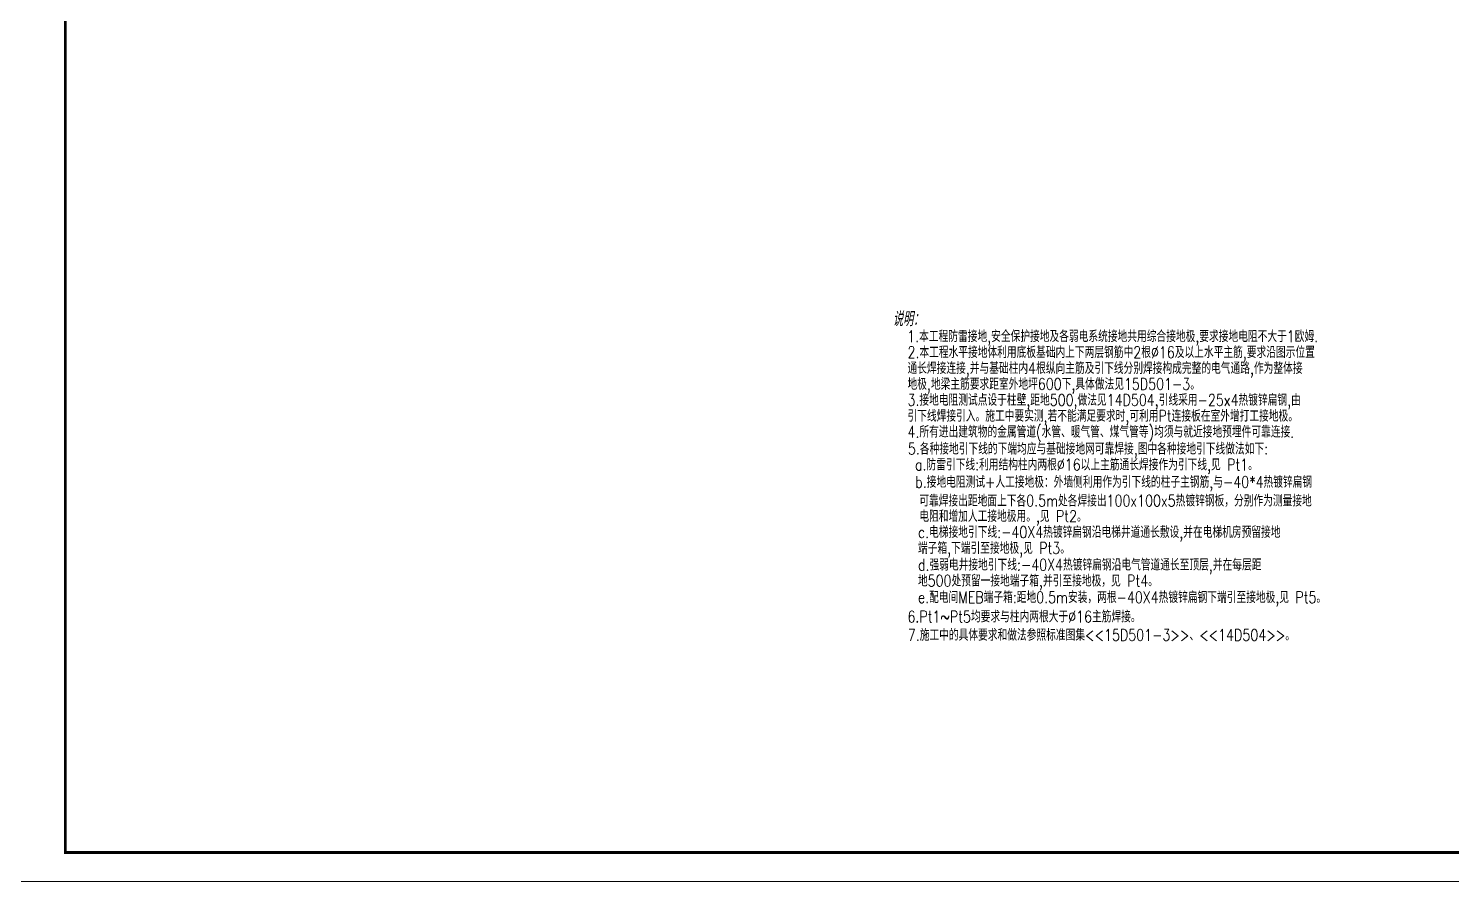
# Model space of a CAD drawing. Extents: x 3774419 to 4775970, y -926964 to 2266.
# Drawn here: x 3889742 to 3938920, y -808164 to -778701 of the extents above; entities that cross this region are included whole.
import ezdxf

# ---------------------------------------------------------------- set-up
doc = ezdxf.new("R2010")
doc.units = 0
doc.header["$LTSCALE"] = 1000
doc.header["$MEASUREMENT"] = 0
doc.layers.add('!!DIM-照明', color=7, linetype='CONTINUOUS')
doc.layers.add('DIM-照明', color=7, linetype='CONTINUOUS')
doc.layers.add('图框', color=147, linetype='CONTINUOUS', lineweight=20)
doc.styles.add('_TEL_DIM', font='SIMPLEX', dxfattribs={"width": 0.8, "height": 3.5, "bigfont": 'HZTXT'})
doc.styles.add('HZTXT', font='gbeitc.shx', dxfattribs={"width": 0.8, "height": 400, "bigfont": 'hztxt.shx'})

msp = doc.modelspace()

# ---------------------------------------------------------------- linework, layer by layer
at = {"layer": '图框'}
msp.add_lwpolyline([(3888517.5, -748763.9), (3972617.5, -748763.9), (3972617.5, -808163.9), (3888517.5, -808163.9)], close=True, dxfattribs=at)
msp.add_lwpolyline([(3888517.5, -748763.9), (3972617.5, -748763.9), (3972617.5, -808163.9), (3888517.5, -808163.9)], close=True, dxfattribs=at)
at = {"layer": '图框', "const_width": 100}
msp.add_lwpolyline([(3971617.5, -807163.9), (3971617.5, -749763.9), (3891017.5, -749763.9), (3891017.5, -807163.9)], close=True, dxfattribs=at)
msp.add_lwpolyline([(3971617.5, -807163.9), (3971617.5, -749763.9), (3891017.5, -749763.9), (3891017.5, -807163.9)], close=True, dxfattribs=at)

# ---------------------------------------------------------------- texts
at = {"layer": '!!DIM-照明', "style": '_TEL_DIM', "width": 0.8}
for s, p in [('1.本工程防雷接地,安全保护接地及各弱电系统接地共用综合接地极,要求接地电阻不大于1欧姆.', (3920110, -789533.4)), ('2.本工程水平接地体利用底板基础内上下两层钢筋中2根%%C16及以上水平主筋,要求沿图示位置', (3920119.2, -790083)), ('通长焊接连接,并与基础柱内4根纵向主筋及引下线分别焊接构成完整的电气通路,作为整体接', (3920119.2, -790632.6)), ('地极,地梁主筋要求距室外地坪600下,具体做法见15D501-3。', (3920119.2, -791182.2)), ('3.接地电阻测试点设于柱壁,距地500,做法见14D504,引线采用-25x4热镀锌扁钢,由', (3920119.2, -791731.8)), ('引下线焊接引入。施工中要实测,若不能满足要求时,可利用Pt连接板在室外增打工接地极。', (3920119.2, -792281.4)), ('4.所有进出建筑物的金属管道(水管、暖气管、煤气管等)均须与就近接地预埋件可靠连接.', (3920119.2, -792831)), ('5.各种接地引下线的下端均应与基础接地网可靠焊接,图中各种接地引下线做法如下:', (3920134.8, -793417)), ('a.防雷引下线:利用结构柱内两根%%C16以上主筋通长焊接作为引下线,见 Pt1。', (3920378.2, -793966.6)), ('b.接地电阻测试+人工接地极：外墙侧利用作为引下线的柱子主钢筋,与-40*4热镀锌扁钢', (3920386.4, -794565.1)), ('可靠焊接出距地面上下各0.5m处各焊接出100x100x5热镀锌钢板，分别作为测量接地', (3920527, -795211.6)), ('电阻和增加人工接地极用。,见 Pt2。', (3920527, -795744.6)), ('c.电梯接地引下线:-40X4热镀锌扁钢沿电梯井道通长敷设,并在电梯机房预留接地', (3920480.9, -796295.6)), ('端子箱,下端引至接地极,见 Pt3。', (3920480.9, -796847.8)), ('d.强弱电井接地引下线:-40X4热镀锌扁钢沿电气管道通长至顶层,并在每层距', (3920481.2, -797423.8)), ('地500处预留一接地端子箱,并引至接地极，见 Pt4。', (3920481.2, -797975.9)), ('e.配电间MEB端子箱:距地0.5m安装，两根-40X4热镀锌扁钢下端引至接地极,见 Pt5。', (3920481.2, -798546.3)), ('6.Pt1~Pt5均要求与柱内两根大于%%C16主筋焊接。', (3920117.7, -799213.8)), ('7.施工中的具体要求和做法参照标准图集<<15D501-3>>、<<14D504>>。', (3920131.4, -799847.6))]:
    msp.add_text(s, height=400, dxfattribs=at).set_placement(p)
at = {"layer": 'DIM-照明', "color": 7, "ltscale": 0.8, "style": 'HZTXT', "width": 0.7}
msp.add_text('说明：', height=500, dxfattribs=at).set_placement((3919612, -788984.8))

doc.saveas('drawing.dxf')
